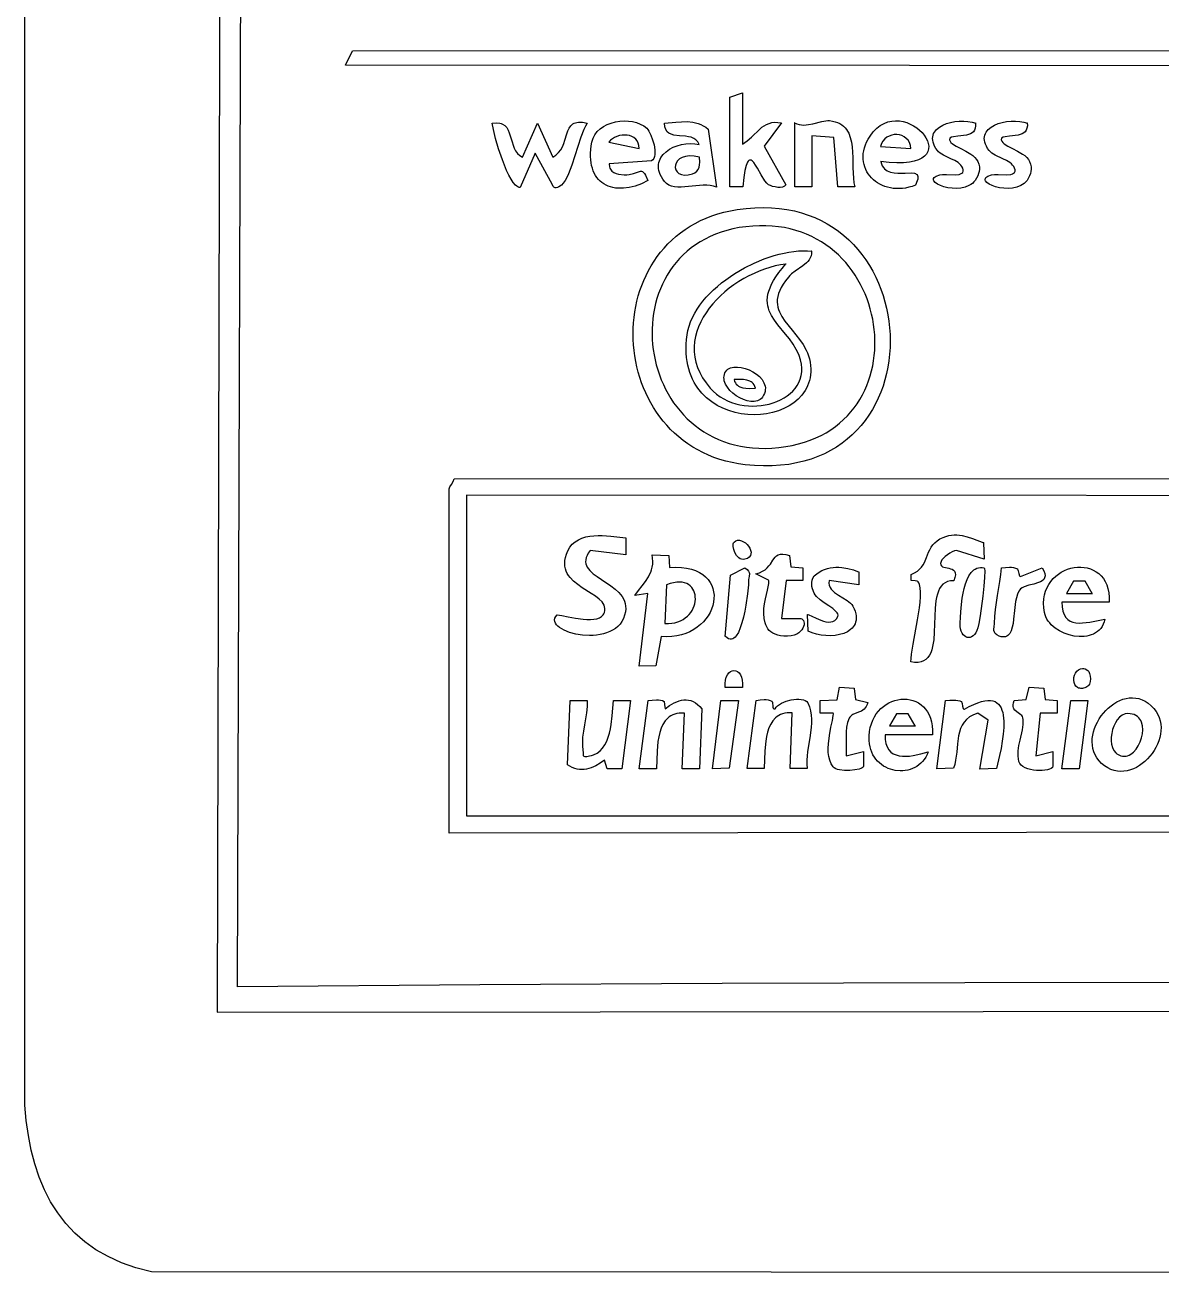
# Model space of a CAD drawing. Header units: millimetres. Extents: x 175 to 239, y 0 to 181.
# Drawn here: x 175.3 to 190.95, y 92.22 to 109.42 of the extents above; entities that cross this region are included whole.
import ezdxf

# ---------------------------------------------------------------- set-up
doc = ezdxf.new("R2010")
doc.units = ezdxf.units.MM
doc.layers.get('0').update_dxf_attribs({"linetype": 'CONTINUOUS'})

msp = doc.modelspace()

# ---------------------------------------------------------------- linework, layer by layer
at = {"color": 1}
msp.add_lwpolyline([(236.772006, 92.215355), (177.043006, 92.247355), (176.82715, 92.302286), (176.627764, 92.371476), (176.444374, 92.454394), (176.276506, 92.550511), (176.123685, 92.659296), (175.985436, 92.780218), (175.861285, 92.912748), (175.750756, 93.056355), (175.653376, 93.210509), (175.56867, 93.374679), (175.496163, 93.548336), (175.435381, 93.730949), (175.385849, 93.921987), (175.347092, 94.120921), (175.318636, 94.327221), (175.300006, 94.540355), (175.300006, 178.388355)], dxfattribs=at)
at = {"color": 5}
for points in [[(178.143842, 177.500169), (177.946286, 95.821468), (235.960636, 95.870857)], [(235.371497, 177.207364), (235.639608, 96.170718), (235.012387, 96.174191), (234.384876, 96.174687), (233.129151, 96.170718), (231.872766, 96.16675), (231.244428, 96.167246), (230.616049, 96.170718), (230.605466, 96.167191), (227.399705, 96.189157), (224.191299, 96.205335), (220.981239, 96.216552), (217.770518, 96.223635), (211.35106, 96.228706), (204.940863, 96.227163), (198.261782, 96.228761), (191.58204, 96.229368), (188.242541, 96.224855), (184.903621, 96.21476), (181.565527, 96.197308), (178.228509, 96.170718), (178.468398, 170.197664)], [(232.838551, 98.347359), (181.142456, 98.287387), (181.142456, 103.028724), (181.151992, 103.053198), (181.173765, 103.089578), (181.197522, 103.129927), (181.213011, 103.166307), (207.734865, 103.173363)]]:
    msp.add_lwpolyline(points, dxfattribs=at)
for points in [[(234.083857, 108.831922), (179.713704, 108.860145), (179.812482, 109.0577), (233.875718, 109.068284), (233.934285, 109.064777), (233.983095, 109.054118), (234.003893, 109.046041), (234.022314, 109.0361), (234.038378, 109.024267), (234.052107, 109.010516), (234.063521, 108.994823), (234.07264, 108.977161), (234.079485, 108.957504), (234.084078, 108.935827), (234.086586, 108.886307), (234.080329, 108.828395)], [(185.005375, 108.419172), (185.181764, 108.479144), (185.181764, 107.773588), (185.215691, 107.794976), (185.247634, 107.819015), (185.307221, 107.872421), (185.420771, 107.982168), (185.450399, 108.006388), (185.48135, 108.028009), (185.514037, 108.046374), (185.548874, 108.060827), (185.586274, 108.070712), (185.62665, 108.075372), (185.670417, 108.074152), (185.717987, 108.066394), (185.481625, 107.745366), (185.777959, 107.216199), (185.770072, 107.204804), (185.759845, 107.195652), (185.733586, 107.183457), (185.701623, 107.178372), (185.666393, 107.179157), (185.630337, 107.184573), (185.595893, 107.193379), (185.5655, 107.204334), (185.541598, 107.216199), (185.516202, 107.237159), (185.490404, 107.26895), (185.4383, 107.353121), (185.386692, 107.444898), (185.361514, 107.486198), (185.336986, 107.52047), (185.313286, 107.544737), (185.301801, 107.552189), (185.290588, 107.556023), (185.27967, 107.555868), (185.269068, 107.551352), (185.258805, 107.542102), (185.248902, 107.527746), (185.230266, 107.482229), (185.213335, 107.411825), (185.198285, 107.313557), (185.185292, 107.184449), (185.008903, 107.184449), (185.008903, 108.4227)], [(182.151401, 107.593672), (182.35954, 108.062866), (182.567679, 107.593672), (182.612986, 107.622738), (182.649348, 107.65753), (182.678238, 107.696828), (182.701128, 107.739413), (182.719491, 107.784065), (182.734801, 107.829564), (182.762148, 107.918227), (182.777131, 107.958952), (182.794952, 107.995646), (182.817082, 108.027089), (182.844995, 108.052063), (182.861581, 108.061742), (182.880164, 108.069347), (182.900929, 108.074724), (182.92406, 108.077722), (182.978158, 108.075968), (183.043929, 108.062866), (183.020588, 108.024366), (182.998089, 107.978434), (182.955018, 107.868949), (182.872391, 107.612192), (182.830436, 107.483608), (182.786456, 107.367342), (182.763332, 107.316749), (182.739252, 107.27274), (182.714065, 107.236482), (182.687623, 107.209143), (182.652952, 107.185882), (182.634603, 107.178014), (182.616627, 107.173866), (182.599808, 107.174348), (182.584932, 107.18037), (182.572784, 107.192841), (182.564151, 107.212671), (182.32779, 107.650116), (182.119651, 107.177393), (182.10433, 107.179463), (182.088822, 107.185516), (182.073167, 107.19532), (182.057405, 107.20864), (182.025718, 107.244901), (181.994084, 107.292432), (181.962821, 107.349368), (181.932251, 107.413844), (181.902694, 107.483994), (181.87447, 107.557953), (181.823303, 107.709833), (181.781315, 107.854562), (181.751067, 107.977214), (181.735123, 108.062866), (181.792546, 108.068643), (181.839971, 108.064265), (181.860322, 108.058635), (181.878641, 108.050906), (181.909803, 108.029738), (181.934701, 108.001935), (181.954582, 107.96867), (181.970691, 107.931116), (181.984272, 107.890446), (182.008836, 107.80445), (182.022309, 107.761469), (182.038236, 107.720065), (182.057864, 107.68141), (182.082437, 107.646678), (182.113201, 107.61704), (182.151401, 107.593672)], [(183.862374, 107.992311), (183.877041, 107.975768), (183.891733, 107.954394), (183.919976, 107.899982), (183.944664, 107.834739), (183.963357, 107.764328), (183.973616, 107.694413), (183.974821, 107.661412), (183.973003, 107.630658), (183.967857, 107.60286), (183.959078, 107.578727), (183.946361, 107.558965), (183.929402, 107.544283), (183.343791, 107.505477), (183.348538, 107.462785), (183.354232, 107.444923), (183.361926, 107.429189), (183.382672, 107.40353), (183.409495, 107.384651), (183.441115, 107.371394), (183.476248, 107.362602), (183.55193, 107.353782), (183.589526, 107.35322), (183.623174, 107.356228), (183.680032, 107.369382), (183.761833, 107.399203), (183.777683, 107.402175), (183.792397, 107.401566), (183.806326, 107.396482), (183.81982, 107.386029), (183.833232, 107.369312), (183.846913, 107.345438), (183.876485, 107.272644), (183.789287, 107.229868), (183.7041, 107.198002), (183.621609, 107.176874), (183.542504, 107.166314), (183.46747, 107.166151), (183.431696, 107.169916), (183.397196, 107.176215), (183.364059, 107.185029), (183.332369, 107.196335), (183.302213, 107.210113), (183.273676, 107.226341), (183.246844, 107.244998), (183.221804, 107.266063), (183.198641, 107.289513), (183.177441, 107.315328), (183.158289, 107.343487), (183.141273, 107.373968), (183.126477, 107.40675), (183.113989, 107.441812), (183.103893, 107.479131), (183.096275, 107.518688), (183.091222, 107.56046), (183.088819, 107.604427), (183.089152, 107.650567), (183.092308, 107.698858), (183.098372, 107.74928), (183.107429, 107.801811), (183.114301, 107.82928), (183.123582, 107.855459), (183.148839, 107.903903), (183.182138, 107.947065), (183.222413, 107.984869), (183.2686, 108.017237), (183.319633, 108.044091), (183.37445, 108.065353), (183.431985, 108.080946), (183.491174, 108.090793), (183.550951, 108.094816), (183.610253, 108.092938), (183.668016, 108.08508), (183.723173, 108.071166), (183.774662, 108.051119), (183.821417, 108.024859), (183.862374, 107.992311)], [(184.825458, 107.180921), (184.783463, 107.195553), (184.738538, 107.204375), (184.691226, 107.208361), (184.642069, 107.208482), (184.54039, 107.201013), (184.437843, 107.189741), (184.338769, 107.182437), (184.291891, 107.182702), (184.247509, 107.186874), (184.206165, 107.195925), (184.168402, 107.210825), (184.134764, 107.232546), (184.105791, 107.26206), (184.082998, 107.293524), (184.064128, 107.32439), (184.049033, 107.354616), (184.037564, 107.384161), (184.029574, 107.412986), (184.024912, 107.441049), (184.023432, 107.46831), (184.024983, 107.494728), (184.029418, 107.520263), (184.036588, 107.544873), (184.058538, 107.591157), (184.089646, 107.633255), (184.128722, 107.670842), (184.174578, 107.703592), (184.226025, 107.731179), (184.281875, 107.753279), (184.34094, 107.769564), (184.40203, 107.779711), (184.463957, 107.783393), (184.525533, 107.780285), (184.585569, 107.770061), (184.566191, 107.806758), (184.540507, 107.834443), (184.509574, 107.854521), (184.474444, 107.868397), (184.436173, 107.877479), (184.395813, 107.88317), (184.313048, 107.890005), (184.234583, 107.900147), (184.199598, 107.909973), (184.16885, 107.924842), (184.143394, 107.94616), (184.124284, 107.975333), (184.112575, 108.013767), (184.109319, 108.062866), (184.26603, 108.078466), (184.344033, 108.084012), (184.421086, 108.084474), (184.496651, 108.077163), (184.533708, 108.069754), (184.57019, 108.059394), (184.606032, 108.045747), (184.641166, 108.028477), (184.675525, 108.00725), (184.709042, 107.981727), (184.821931, 107.180921)], [(185.897904, 108.066394), (185.929764, 108.052953), (185.961789, 108.044029), (185.993898, 108.039093), (186.026006, 108.037621), (186.089892, 108.042954), (186.152786, 108.055811), (186.272951, 108.08723), (186.328899, 108.097359), (186.35555, 108.099183), (186.38121, 108.098144), (186.42169, 108.092029), (186.458577, 108.083038), (186.492039, 108.071315), (186.522245, 108.057003), (186.549363, 108.040243), (186.573562, 108.02118), (186.595011, 107.999955), (186.613878, 107.976711), (186.630331, 107.951592), (186.64454, 107.924739), (186.666898, 107.866406), (186.6823, 107.802854), (186.692095, 107.735224), (186.697632, 107.664659), (186.70026, 107.5923), (186.702182, 107.446773), (186.708652, 107.307777), (186.716964, 107.243583), (186.73046, 107.184449), (186.494098, 107.184449), (186.437654, 107.865311), (186.137793, 107.890005), (186.137793, 107.184449), (185.901431, 107.184449), (185.901431, 108.066394)], [(187.086766, 107.533699), (187.095781, 107.503372), (187.107462, 107.477034), (187.121579, 107.454417), (187.137905, 107.435252), (187.156209, 107.41927), (187.176264, 107.406203), (187.197841, 107.395782), (187.220711, 107.387737), (187.269416, 107.377705), (187.32055, 107.373957), (187.422787, 107.376713), (187.512786, 107.378808), (187.548624, 107.374233), (187.563452, 107.369599), (187.575914, 107.363043), (187.585783, 107.354296), (187.592828, 107.343089), (187.596822, 107.329153), (187.597536, 107.312221), (187.594741, 107.292022), (187.588208, 107.268289), (187.563016, 107.209143), (187.517561, 107.192764), (187.472559, 107.179931), (187.428132, 107.170531), (187.384401, 107.164454), (187.34149, 107.161585), (187.29952, 107.161813), (187.258613, 107.165025), (187.218892, 107.17111), (187.180478, 107.179953), (187.143493, 107.191444), (187.108061, 107.20547), (187.074301, 107.221918), (187.042338, 107.240676), (187.012292, 107.261631), (186.984286, 107.284672), (186.958443, 107.309685), (186.934883, 107.336559), (186.91373, 107.365181), (186.895104, 107.395438), (186.87913, 107.427218), (186.865927, 107.460409), (186.855619, 107.494899), (186.848328, 107.530574), (186.844176, 107.567323), (186.843284, 107.605034), (186.845775, 107.643593), (186.851771, 107.682888), (186.861394, 107.722808), (186.874766, 107.763239), (186.89201, 107.804069), (186.913247, 107.845186), (186.938599, 107.886477), (186.983158, 107.945159), (187.030489, 107.993284), (187.080056, 108.031459), (187.131325, 108.060289), (187.183758, 108.080381), (187.236821, 108.092341), (187.289979, 108.096774), (187.342695, 108.094286), (187.394435, 108.085483), (187.444662, 108.070971), (187.492842, 108.051356), (187.538439, 108.027244), (187.580917, 107.999241), (187.61974, 107.967952), (187.654374, 107.933984), (187.684283, 107.897943), (187.708932, 107.860433), (187.727784, 107.822063), (187.740304, 107.783436), (187.745958, 107.745159), (187.744208, 107.707839), (187.734521, 107.67208), (187.71636, 107.638489), (187.689189, 107.607672), (187.652474, 107.580235), (187.605679, 107.556783), (187.548268, 107.537923), (187.479707, 107.52426), (187.399458, 107.5164), (187.306987, 107.514949), (187.201759, 107.520514), (187.083238, 107.533699)], [(188.392044, 108.066394), (188.392345, 108.026423), (188.387008, 107.993351), (188.376596, 107.96647), (188.361672, 107.945072), (188.342801, 107.928448), (188.320545, 107.915892), (188.295467, 107.906694), (188.268131, 107.900147), (188.14747, 107.886312), (188.088235, 107.876893), (188.060863, 107.86908), (188.035739, 107.858255), (188.034012, 107.836123), (188.040114, 107.815805), (188.05311, 107.796964), (188.072064, 107.779266), (188.124105, 107.745952), (188.188756, 107.713175), (188.258533, 107.678249), (188.325954, 107.638485), (188.356442, 107.61595), (188.383535, 107.591198), (188.406298, 107.563893), (188.423794, 107.533699), (188.437471, 107.496878), (188.444575, 107.462703), (188.445809, 107.430512), (188.441874, 107.399644), (188.433475, 107.369437), (188.421314, 107.33923), (188.388517, 107.276171), (188.369769, 107.253806), (188.348748, 107.234254), (188.325704, 107.217393), (188.300887, 107.203101), (188.246928, 107.181735), (188.188866, 107.16918), (188.128696, 107.16446), (188.068412, 107.166596), (188.010009, 107.174614), (187.955482, 107.187536), (187.906825, 107.204385), (187.866033, 107.224185), (187.835101, 107.245959), (187.816024, 107.26873), (187.811554, 107.280184), (187.810796, 107.291522), (187.813999, 107.30262), (187.821412, 107.313358), (187.833285, 107.323612), (187.849867, 107.333261), (187.898155, 107.350255), (187.938566, 107.355505), (187.991917, 107.355216), (188.111145, 107.352901), (188.163876, 107.358316), (188.185644, 107.364295), (188.203253, 107.373075), (188.21588, 107.385121), (188.222704, 107.400898), (188.222903, 107.420871), (188.215655, 107.445505), (188.204485, 107.467384), (188.189796, 107.486922), (188.172038, 107.504424), (188.151659, 107.520194), (188.10484, 107.547762), (188.052936, 107.572064), (187.948261, 107.620626), (187.902682, 107.649765), (187.883156, 107.666615), (187.866405, 107.685394), (187.845145, 107.716233), (187.828203, 107.745909), (187.815392, 107.774414), (187.806522, 107.801742), (187.801407, 107.827886), (187.799859, 107.852841), (187.801688, 107.8766), (187.806708, 107.899155), (187.814731, 107.920502), (187.825568, 107.940633), (187.839031, 107.959541), (187.854933, 107.977221), (187.8933, 108.00887), (187.939166, 108.035526), (187.991025, 108.057139), (188.047376, 108.073656), (188.106714, 108.085027), (188.167534, 108.091199), (188.228334, 108.09212), (188.28761, 108.08774), (188.343857, 108.078006), (188.395572, 108.062866)], [(189.104656, 108.066394), (189.104957, 108.026423), (189.099619, 107.993351), (189.089207, 107.96647), (189.074284, 107.945072), (189.055413, 107.928448), (189.033156, 107.915892), (189.008079, 107.906694), (188.980743, 107.900147), (188.860082, 107.886312), (188.800847, 107.876893), (188.773474, 107.86908), (188.74835, 107.858255), (188.746623, 107.836123), (188.752725, 107.815805), (188.765721, 107.796964), (188.784675, 107.779266), (188.836717, 107.745952), (188.901368, 107.713175), (188.971145, 107.678249), (189.038565, 107.638485), (189.069054, 107.61595), (189.096147, 107.591198), (189.118909, 107.563893), (189.136406, 107.533699), (189.150083, 107.496878), (189.157187, 107.462703), (189.15842, 107.430512), (189.154486, 107.399644), (189.146087, 107.369437), (189.133926, 107.33923), (189.101128, 107.276171), (189.08238, 107.253806), (189.06136, 107.234254), (189.038316, 107.217393), (189.013499, 107.203101), (188.95954, 107.181735), (188.901478, 107.16918), (188.841308, 107.16446), (188.781024, 107.166596), (188.72262, 107.174614), (188.668093, 107.187536), (188.619436, 107.204385), (188.578645, 107.224185), (188.547713, 107.245959), (188.528636, 107.26873), (188.524166, 107.280184), (188.523408, 107.291522), (188.526611, 107.30262), (188.534024, 107.313358), (188.545897, 107.323612), (188.562479, 107.333261), (188.610767, 107.350255), (188.651178, 107.355505), (188.704529, 107.355216), (188.823757, 107.352901), (188.876487, 107.358316), (188.898256, 107.364295), (188.915865, 107.373075), (188.928492, 107.385121), (188.935316, 107.400898), (188.935515, 107.420871), (188.928267, 107.445505), (188.917097, 107.467384), (188.902408, 107.486922), (188.884649, 107.504424), (188.864271, 107.520194), (188.817452, 107.547762), (188.765548, 107.572064), (188.660872, 107.620626), (188.615294, 107.649765), (188.595768, 107.666615), (188.579017, 107.685394), (188.557757, 107.716233), (188.540815, 107.745909), (188.528003, 107.774414), (188.519134, 107.801742), (188.514019, 107.827886), (188.51247, 107.852841), (188.5143, 107.8766), (188.51932, 107.899155), (188.527343, 107.920502), (188.538179, 107.940633), (188.551643, 107.959541), (188.567545, 107.977221), (188.605912, 108.00887), (188.651777, 108.035526), (188.703637, 108.057139), (188.759988, 108.073656), (188.819325, 108.085027), (188.880146, 108.091199), (188.940946, 108.09212), (189.000221, 108.08774), (189.056469, 108.078006), (189.108184, 108.062866)], [(183.756541, 107.713616), (183.754811, 107.753984), (183.746178, 107.789174), (183.731426, 107.8193), (183.711341, 107.844475), (183.686709, 107.864813), (183.658314, 107.880428), (183.626943, 107.891433), (183.593381, 107.897943), (183.558413, 107.90007), (183.522825, 107.897929), (183.487403, 107.891633), (183.452931, 107.881296), (183.420196, 107.867031), (183.389982, 107.848953), (183.363076, 107.827175), (183.340263, 107.801811), (183.756541, 107.713616)], [(187.499516, 107.713616), (187.493717, 107.757147), (187.480905, 107.795134), (187.462007, 107.82757), (187.437945, 107.854452), (187.409646, 107.875773), (187.378035, 107.891528), (187.344036, 107.901712), (187.308575, 107.906321), (187.272576, 107.905349), (187.236965, 107.89879), (187.202666, 107.88664), (187.170606, 107.868894), (187.141707, 107.845545), (187.116896, 107.81659), (187.097098, 107.782023), (187.083238, 107.741838), (187.499516, 107.713616)], [(184.589097, 107.593672), (184.515667, 107.609118), (184.451452, 107.612902), (184.396403, 107.606671), (184.350476, 107.592073), (184.313623, 107.570757), (184.285797, 107.544372), (184.266954, 107.514566), (184.257045, 107.482987), (184.256024, 107.451285), (184.263845, 107.421107), (184.280462, 107.394101), (184.305827, 107.371917), (184.339895, 107.356203), (184.382619, 107.348608), (184.433951, 107.350779), (184.493847, 107.364366), (184.527747, 107.379717), (184.553378, 107.401187), (184.571734, 107.427618), (184.583805, 107.457852), (184.590585, 107.490732), (184.593066, 107.5251), (184.589097, 107.593672)], [(185.107681, 106.874004), (185.231079, 106.890137), (185.350903, 106.899649), (185.467139, 106.902752), (185.579772, 106.899657), (185.688789, 106.890575), (185.794175, 106.875717), (185.895917, 106.855296), (185.994001, 106.829521), (186.088413, 106.798605), (186.179138, 106.762758), (186.266163, 106.722191), (186.349474, 106.677117), (186.429057, 106.627746), (186.504898, 106.574289), (186.576982, 106.516957), (186.645297, 106.455962), (186.709828, 106.391516), (186.77056, 106.323828), (186.827481, 106.253111), (186.880576, 106.179576), (186.92983, 106.103434), (186.975232, 106.024895), (187.016765, 105.944172), (187.054416, 105.861476), (187.088172, 105.777018), (187.118018, 105.691008), (187.14394, 105.603659), (187.165924, 105.515182), (187.183957, 105.425787), (187.198025, 105.335686), (187.208112, 105.245091), (187.214207, 105.154211), (187.216293, 105.06326), (187.214359, 104.972447), (187.208388, 104.881985), (187.198369, 104.792083), (187.184286, 104.702955), (187.166125, 104.61481), (187.143874, 104.52786), (187.117517, 104.442316), (187.08704, 104.35839), (187.052431, 104.276293), (187.013674, 104.196235), (186.970756, 104.118429), (186.923663, 104.043085), (186.872381, 103.970414), (186.816896, 103.900629), (186.757194, 103.833939), (186.693261, 103.770557), (186.625082, 103.710694), (186.552645, 103.65456), (186.475935, 103.602367), (186.394938, 103.554326), (186.30964, 103.510649), (186.220028, 103.471546), (186.126086, 103.43723), (186.027802, 103.40791), (185.925161, 103.383799), (185.818149, 103.365107), (185.706753, 103.352046), (185.590958, 103.344827), (185.470751, 103.343662), (185.346117, 103.34876), (185.217042, 103.360335), (185.126113, 103.372913), (185.037878, 103.389398), (184.952344, 103.409665), (184.869517, 103.433592), (184.789404, 103.461052), (184.712011, 103.491924), (184.637346, 103.526082), (184.565415, 103.563403), (184.496225, 103.603762), (184.429783, 103.647036), (184.366094, 103.6931), (184.305167, 103.741831), (184.247007, 103.793105), (184.191621, 103.846797), (184.139016, 103.902783), (184.0892, 103.96094), (184.042177, 104.021143), (183.997956, 104.083268), (183.956542, 104.147192), (183.917943, 104.21279), (183.882165, 104.279938), (183.849215, 104.348513), (183.8191, 104.41839), (183.791826, 104.489445), (183.7674, 104.561555), (183.745828, 104.634594), (183.727118, 104.70844), (183.711277, 104.782968), (183.69831, 104.858053), (183.688224, 104.933573), (183.681027, 105.009404), (183.676725, 105.08542), (183.675324, 105.161498), (183.676832, 105.237514), (183.681255, 105.313344), (183.688599, 105.388864), (183.698872, 105.46395), (183.71208, 105.538478), (183.72823, 105.612323), (183.747329, 105.685363), (183.769382, 105.757472), (183.794398, 105.828527), (183.822382, 105.898404), (183.853342, 105.966979), (183.887284, 106.034127), (183.924214, 106.099725), (183.96414, 106.163649), (184.007068, 106.225775), (184.053005, 106.285978), (184.101958, 106.344134), (184.153933, 106.400121), (184.208936, 106.453813), (184.266976, 106.505086), (184.328058, 106.553817), (184.392189, 106.599881), (184.459375, 106.643155), (184.529624, 106.683515), (184.602943, 106.720835), (184.679337, 106.754993), (184.758814, 106.785865), (184.84138, 106.813326), (184.927042, 106.837252), (185.015807, 106.85752), (185.107681, 106.874004)], [(185.227625, 106.637643), (185.13723, 106.624543), (185.050251, 106.607493), (184.966672, 106.586633), (184.886478, 106.562099), (184.809653, 106.534031), (184.736182, 106.502566), (184.666049, 106.467843), (184.599239, 106.43), (184.535737, 106.389175), (184.475526, 106.345507), (184.418591, 106.299134), (184.364918, 106.250194), (184.314489, 106.198824), (184.26729, 106.145165), (184.223306, 106.089352), (184.18252, 106.031526), (184.144918, 105.971824), (184.110483, 105.910385), (184.079201, 105.847345), (184.051055, 105.782845), (184.026031, 105.717022), (184.004112, 105.650014), (183.985284, 105.58196), (183.969531, 105.512998), (183.956836, 105.443265), (183.947186, 105.372901), (183.940563, 105.302043), (183.936954, 105.23083), (183.936341, 105.1594), (183.938711, 105.087891), (183.944046, 105.016442), (183.952333, 104.94519), (183.963554, 104.874275), (183.977695, 104.803833), (183.994741, 104.734003), (184.014675, 104.664925), (184.037483, 104.596735), (184.063148, 104.529572), (184.091655, 104.463574), (184.122989, 104.39888), (184.157134, 104.335628), (184.194075, 104.273956), (184.233796, 104.214002), (184.276282, 104.155905), (184.321517, 104.099802), (184.369486, 104.045832), (184.420173, 103.994133), (184.473562, 103.944844), (184.529639, 103.898103), (184.588387, 103.854047), (184.649792, 103.812815), (184.713837, 103.774546), (184.780508, 103.739377), (184.849788, 103.707448), (184.921662, 103.678895), (184.996115, 103.653857), (185.073131, 103.632473), (185.152694, 103.614881), (185.23479, 103.601219), (185.319403, 103.591625), (185.406516, 103.586238), (185.496116, 103.585195), (185.588185, 103.588635), (185.682709, 103.596696), (185.776629, 103.609173), (185.866912, 103.625675), (185.953577, 103.646059), (186.036646, 103.670186), (186.11614, 103.697915), (186.192079, 103.729104), (186.264485, 103.763613), (186.333378, 103.801301), (186.398778, 103.842026), (186.460708, 103.885649), (186.519187, 103.932028), (186.574237, 103.981022), (186.625877, 104.03249), (186.67413, 104.086292), (186.719016, 104.142287), (186.760556, 104.200333), (186.79877, 104.260289), (186.83368, 104.322016), (186.865306, 104.385371), (186.89367, 104.450215), (186.918791, 104.516406), (186.940691, 104.583803), (186.95939, 104.652265), (186.97491, 104.721652), (186.987271, 104.791822), (186.996495, 104.862635), (187.002601, 104.93395), (187.005611, 105.005625), (187.005546, 105.077521), (187.002426, 105.149495), (186.996272, 105.221408), (186.987106, 105.293118), (186.974947, 105.364484), (186.959817, 105.435366), (186.941737, 105.505622), (186.920727, 105.575112), (186.896809, 105.643695), (186.870002, 105.711229), (186.840329, 105.777575), (186.807809, 105.84259), (186.772464, 105.906135), (186.734314, 105.968068), (186.693381, 106.028248), (186.649684, 106.086535), (186.603246, 106.142787), (186.554086, 106.196864), (186.502226, 106.248625), (186.447686, 106.297929), (186.390488, 106.344634), (186.330651, 106.388601), (186.268198, 106.429688), (186.203148, 106.467754), (186.135523, 106.502659), (186.065343, 106.53426), (185.992629, 106.562419), (185.917403, 106.586993), (185.839684, 106.607842), (185.759494, 106.624825), (185.676854, 106.637801), (185.591784, 106.646629), (185.504306, 106.651168), (185.414439, 106.651277), (185.322205, 106.646816), (185.227625, 106.637643)], [(186.134265, 106.298976), (186.132404, 106.265597), (186.125824, 106.235338), (186.115018, 106.20785), (186.100475, 106.18278), (186.082687, 106.159777), (186.062145, 106.13849), (186.014761, 106.099656), (185.908542, 106.027117), (185.857561, 105.987787), (185.834322, 105.966128), (185.813237, 105.94267), (185.774448, 105.893204), (185.74188, 105.845917), (185.715221, 105.800676), (185.69416, 105.757345), (185.678386, 105.715788), (185.667587, 105.675872), (185.661451, 105.637461), (185.659668, 105.60042), (185.661926, 105.564615), (185.667914, 105.529909), (185.67732, 105.496168), (185.689833, 105.463257), (185.722936, 105.399386), (185.76473, 105.337215), (185.864431, 105.213653), (185.96901, 105.083931), (186.016902, 105.01406), (186.058542, 104.939409), (186.076238, 104.899954), (186.091437, 104.858898), (186.103828, 104.816108), (186.113098, 104.771447), (186.119099, 104.726134), (186.121957, 104.682149), (186.121775, 104.639505), (186.118653, 104.598216), (186.112696, 104.558299), (186.104004, 104.519766), (186.09268, 104.482632), (186.078826, 104.446912), (186.062545, 104.41262), (186.043939, 104.379771), (186.000159, 104.318459), (185.948305, 104.263091), (185.889194, 104.213782), (185.823645, 104.170649), (185.752474, 104.133807), (185.6765, 104.103371), (185.59654, 104.079458), (185.513413, 104.062182), (185.427935, 104.05166), (185.340926, 104.048007), (185.253202, 104.051339), (185.165581, 104.061771), (185.078881, 104.079419), (184.993921, 104.104399), (184.911517, 104.136826), (184.832487, 104.176815), (184.75765, 104.224484), (184.687823, 104.279946), (184.623824, 104.343318), (184.56647, 104.414715), (184.540541, 104.45346), (184.516579, 104.494254), (184.494689, 104.537112), (184.47497, 104.582049), (184.457527, 104.629079), (184.44246, 104.678216), (184.429872, 104.729475), (184.419866, 104.782871), (184.412544, 104.838418), (184.408007, 104.89613), (184.406359, 104.956021), (184.4077, 105.018107), (184.412135, 105.082402), (184.419764, 105.14892), (184.430679, 105.209519), (184.446732, 105.269543), (184.467683, 105.328889), (184.493296, 105.387458), (184.523332, 105.445149), (184.557554, 105.50186), (184.595724, 105.557491), (184.637604, 105.611941), (184.682957, 105.665109), (184.731545, 105.716896), (184.78313, 105.767199), (184.837475, 105.815918), (184.894341, 105.862953), (184.953492, 105.908202), (185.014689, 105.951565), (185.077695, 105.992941), (185.208181, 106.069329), (185.34305, 106.13656), (185.480399, 106.193828), (185.618327, 106.240327), (185.686914, 106.259286), (185.754932, 106.27525), (185.822144, 106.288118), (185.888312, 106.297791), (185.953199, 106.304167), (186.016567, 106.307144), (186.078177, 106.306624), (186.137793, 106.302504)], [(185.777959, 106.122587), (185.705458, 106.111742), (185.632365, 106.096513), (185.558996, 106.077065), (185.48567, 106.053561), (185.412703, 106.026166), (185.340412, 105.995044), (185.269114, 105.960359), (185.199127, 105.922275), (185.130768, 105.880956), (185.064354, 105.836566), (185.000202, 105.78927), (184.93863, 105.73923), (184.879954, 105.686612), (184.824491, 105.63158), (184.772559, 105.574296), (184.724476, 105.514927), (184.680557, 105.453635), (184.641121, 105.390585), (184.606484, 105.32594), (184.576963, 105.259866), (184.552877, 105.192525), (184.534541, 105.124082), (184.522274, 105.054702), (184.516392, 104.984547), (184.517212, 104.913783), (184.525052, 104.842573), (184.540228, 104.771081), (184.563059, 104.699472), (184.593861, 104.62791), (184.632951, 104.556557), (184.680646, 104.48558), (184.737264, 104.415141), (184.779353, 104.371141), (184.824689, 104.33169), (184.872923, 104.296708), (184.923706, 104.266113), (184.976687, 104.239826), (185.031517, 104.217766), (185.087848, 104.199851), (185.145329, 104.186001), (185.203611, 104.176135), (185.262344, 104.170173), (185.32118, 104.168034), (185.379768, 104.169637), (185.437759, 104.174901), (185.494804, 104.183745), (185.550553, 104.19609), (185.604657, 104.211853), (185.656766, 104.230955), (185.706531, 104.253314), (185.753602, 104.27885), (185.797631, 104.307482), (185.838266, 104.339129), (185.87516, 104.373711), (185.907962, 104.411147), (185.936323, 104.451356), (185.959894, 104.494257), (185.978325, 104.53977), (185.991267, 104.587814), (185.99837, 104.638308), (185.999284, 104.691171), (185.993661, 104.746323), (185.981151, 104.803683), (185.961404, 104.863169), (185.943376, 104.90522), (185.923222, 104.945488), (185.877702, 105.021327), (185.827179, 105.091977), (185.77399, 105.158731), (185.668956, 105.285718), (185.621782, 105.348534), (185.581285, 105.412621), (185.549801, 105.479272), (185.538168, 105.513962), (185.529664, 105.549777), (185.524581, 105.58688), (185.523211, 105.62543), (185.525846, 105.66559), (185.532778, 105.707522), (185.544299, 105.751386), (185.560701, 105.797344), (185.582275, 105.845558), (185.609315, 105.896189), (185.642111, 105.949399), (185.680955, 106.005349), (185.726141, 106.0642), (185.777959, 106.126115)], [(184.952458, 104.644447), (184.96563, 104.660356), (184.981185, 104.673739), (184.9989, 104.684675), (185.018556, 104.693243), (185.062801, 104.703591), (185.112146, 104.705412), (185.164819, 104.699336), (185.219047, 104.685995), (185.273058, 104.666019), (185.32508, 104.640037), (185.37334, 104.608682), (185.416065, 104.572582), (185.451483, 104.532369), (185.477822, 104.488673), (185.487033, 104.465716), (185.493309, 104.442125), (185.496429, 104.417978), (185.496171, 104.393355), (185.492314, 104.368333), (185.484636, 104.342992), (185.472915, 104.317411), (185.456931, 104.291669), (185.442338, 104.274068), (185.425802, 104.259548), (185.407511, 104.247985), (185.38765, 104.239255), (185.366407, 104.233236), (185.343969, 104.229805), (185.296252, 104.230208), (185.245992, 104.23948), (185.194683, 104.256632), (185.143819, 104.280678), (185.094893, 104.310631), (185.049397, 104.345503), (185.008827, 104.384308), (184.974675, 104.426058), (184.948435, 104.469767), (184.931599, 104.514447), (184.927175, 104.536843), (184.925662, 104.559112), (184.927248, 104.58113), (184.932118, 104.602774), (184.940459, 104.623921), (184.952458, 104.644447)], [(185.361681, 104.415141), (185.353741, 104.438618), (185.343305, 104.458922), (185.330605, 104.476269), (185.315875, 104.490878), (185.299346, 104.502965), (185.281252, 104.512748), (185.241295, 104.526266), (185.197867, 104.53317), (185.152825, 104.535196), (185.065347, 104.531558), (185.073287, 104.508081), (185.083724, 104.487778), (185.096423, 104.47043), (185.111153, 104.455821), (185.127682, 104.443734), (185.145777, 104.433952), (185.185733, 104.420433), (185.229162, 104.413529), (185.274203, 104.411503), (185.361681, 104.415141)], [(232.598661, 98.523748), (232.598661, 102.912307), (181.378817, 102.940529), (181.378817, 98.523748), (232.598661, 98.523748)], [(183.576624, 102.35139), (183.576624, 102.118556), (183.082735, 102.178529), (183.05856, 102.14383), (183.040686, 102.111079), (183.028736, 102.080133), (183.022335, 102.050853), (183.021107, 102.023098), (183.024676, 101.996726), (183.032666, 101.971596), (183.044701, 101.947569), (183.060405, 101.924503), (183.079402, 101.902257), (183.125771, 101.859664), (183.180801, 101.818662), (183.241485, 101.778125), (183.367782, 101.693941), (183.427381, 101.64804), (183.480602, 101.598098), (183.503882, 101.57126), (183.524439, 101.542989), (183.541899, 101.513144), (183.555885, 101.481585), (183.56602, 101.448171), (183.57193, 101.412761), (183.573238, 101.375214), (183.569568, 101.335389), (183.558746, 101.286137), (183.542441, 101.24147), (183.52108, 101.201237), (183.495092, 101.165291), (183.464906, 101.133481), (183.430949, 101.105659), (183.39365, 101.081675), (183.353437, 101.06138), (183.310738, 101.044625), (183.265982, 101.03126), (183.219597, 101.021137), (183.172011, 101.014106), (183.123653, 101.010018), (183.07495, 101.008724), (182.978224, 101.01392), (182.885261, 101.0285), (182.799486, 101.051272), (182.724325, 101.08104), (182.691795, 101.098175), (182.663204, 101.116611), (182.63898, 101.1362), (182.619551, 101.156792), (182.605345, 101.178239), (182.59679, 101.200389), (182.594315, 101.223096), (182.598348, 101.246208), (182.609317, 101.269578), (182.627651, 101.293056), (182.694906, 101.283712), (182.782708, 101.267259), (182.88283, 101.249151), (182.987044, 101.234847), (183.038115, 101.230827), (183.087124, 101.229804), (183.133043, 101.23246), (183.174843, 101.239477), (183.211496, 101.251539), (183.241974, 101.269326), (183.265248, 101.293521), (183.273863, 101.308234), (183.28029, 101.324806), (183.286242, 101.352145), (183.287144, 101.378033), (183.283359, 101.40261), (183.275254, 101.426016), (183.263193, 101.44839), (183.247541, 101.469874), (183.206924, 101.510731), (183.156323, 101.549706), (183.098658, 101.587922), (182.973815, 101.666559), (182.912475, 101.709224), (182.855751, 101.755615), (182.806561, 101.806853), (182.785704, 101.83464), (182.767825, 101.86406), (182.75329, 101.895252), (182.742463, 101.928357), (182.73571, 101.963514), (182.733395, 102.000865), (182.735883, 102.040549), (182.74354, 102.082706), (182.75673, 102.127476), (182.775818, 102.175001), (182.803647, 102.224421), (182.837719, 102.265924), (182.877331, 102.300109), (182.92178, 102.327577), (182.970363, 102.348926), (183.022377, 102.364757), (183.077119, 102.375667), (183.133888, 102.382258), (183.191979, 102.385128), (183.25069, 102.384876), (183.367162, 102.377407), (183.576624, 102.35139)], [(188.501406, 102.284362), (188.508461, 102.058584), (188.127461, 102.178529), (188.09999, 102.1723), (188.069087, 102.159787), (188.036614, 102.142314), (188.004429, 102.121202), (187.974395, 102.097775), (187.948371, 102.073357), (187.928217, 102.049268), (187.915794, 102.026834), (187.910256, 102.000608), (187.912666, 101.980739), (187.921794, 101.96614), (187.936409, 101.955727), (187.955283, 101.948415), (187.977186, 101.943118), (188.025155, 101.93423), (188.048763, 101.928468), (188.070479, 101.92038), (188.089074, 101.908882), (188.103318, 101.892889), (188.11198, 101.871314), (188.113832, 101.843072), (188.107643, 101.80708), (188.092183, 101.76225), (188.046569, 101.759953), (188.006695, 101.750738), (187.972161, 101.735084), (187.942569, 101.713475), (187.91752, 101.68639), (187.896613, 101.654311), (187.879451, 101.61772), (187.865633, 101.577097), (187.854761, 101.532924), (187.846436, 101.485682), (187.835826, 101.383917), (187.8276, 101.164733), (187.823595, 101.055014), (187.815404, 100.950344), (187.808741, 100.901106), (187.799834, 100.854573), (187.788283, 100.811228), (187.773691, 100.77155), (187.755656, 100.736023), (187.733781, 100.705126), (187.707666, 100.679342), (187.676911, 100.659151), (187.641118, 100.645034), (187.599887, 100.637473), (187.55282, 100.636949), (187.499516, 100.643944), (187.503029, 100.692389), (187.510423, 100.750714), (187.533857, 100.890889), (187.594325, 101.2225), (187.619371, 101.389463), (187.627974, 101.467881), (187.632965, 101.540882), (187.633595, 101.606938), (187.629114, 101.66452), (187.618772, 101.712097), (187.61117, 101.731655), (187.601822, 101.748139), (187.595848, 101.753817), (187.586443, 101.757841), (187.560811, 101.76225), (187.506571, 101.765778), (187.506571, 101.850445), (187.552092, 101.870834), (187.590108, 101.894659), (187.621634, 101.921472), (187.647683, 101.950821), (187.669266, 101.982259), (187.687398, 102.015334), (187.717356, 102.084601), (187.745661, 102.155026), (187.761726, 102.189549), (187.780415, 102.223012), (187.802743, 102.254966), (187.829722, 102.284961), (187.862364, 102.312549), (187.901683, 102.337279), (187.943843, 102.357885), (187.984469, 102.373638), (188.023761, 102.384896), (188.061921, 102.392014), (188.099152, 102.39535), (188.135653, 102.39526), (188.171628, 102.3921), (188.207277, 102.386227), (188.278404, 102.367768), (188.350648, 102.342736), (188.504933, 102.284362)], [(185.065347, 102.294945), (185.088599, 102.311437), (185.114109, 102.319226), (185.140994, 102.319285), (185.16837, 102.312584), (185.195352, 102.300096), (185.221059, 102.282791), (185.244605, 102.261641), (185.265108, 102.237619), (185.281683, 102.211694), (185.293447, 102.18484), (185.299517, 102.158027), (185.299008, 102.132226), (185.291037, 102.10841), (185.27472, 102.08755), (185.249174, 102.070618), (185.213514, 102.058584), (185.191037, 102.056084), (185.169961, 102.058756), (185.150363, 102.065987), (185.13232, 102.07716), (185.11591, 102.091661), (185.101211, 102.108876), (185.077254, 102.148983), (185.061069, 102.192564), (185.053276, 102.234697), (185.054495, 102.270464), (185.058679, 102.284423), (185.065347, 102.294945)], [(184.165763, 102.107973), (184.176347, 101.945695), (184.261848, 101.94866), (184.340494, 101.945269), (184.412395, 101.935947), (184.477662, 101.921118), (184.536404, 101.901206), (184.588733, 101.876637), (184.634758, 101.847834), (184.674591, 101.815222), (184.708341, 101.779225), (184.736119, 101.740268), (184.758036, 101.698775), (184.774202, 101.65517), (184.784728, 101.609878), (184.789723, 101.563323), (184.789299, 101.515929), (184.783566, 101.468122), (184.772634, 101.420325), (184.756614, 101.372962), (184.735616, 101.326459), (184.709751, 101.281239), (184.679129, 101.237727), (184.643861, 101.196347), (184.604057, 101.157524), (184.559827, 101.121683), (184.511283, 101.089246), (184.458534, 101.06064), (184.401691, 101.036288), (184.340864, 101.016614), (184.276164, 101.002044), (184.207701, 100.993), (184.135587, 100.989909), (184.05993, 100.993194), (183.989374, 100.591027), (183.760069, 100.583972), (183.876485, 101.585861), (183.700096, 101.557639), (183.748886, 101.626017), (183.798047, 101.689931), (183.844646, 101.75186), (183.885746, 101.814285), (183.903317, 101.846459), (183.918412, 101.879687), (183.930666, 101.914279), (183.93971, 101.950546), (183.945178, 101.988797), (183.946703, 102.029342), (183.943919, 102.072492), (183.936458, 102.118556), (184.165763, 102.107973)], [(185.830876, 102.107973), (185.848515, 101.952751), (186.01432, 101.942167), (186.01432, 101.765778), (185.781487, 101.765778), (185.717987, 101.240139), (185.986098, 101.240139), (186.000768, 101.235507), (186.012839, 101.226069), (186.022026, 101.212559), (186.028046, 101.195711), (186.030613, 101.176258), (186.029444, 101.154935), (186.024255, 101.132474), (186.014761, 101.109611), (186.000679, 101.087078), (185.981723, 101.06561), (185.95761, 101.04594), (185.928055, 101.028803), (185.892775, 101.014931), (185.851484, 101.005059), (185.8039, 100.999921), (185.749737, 101.00025), (185.705816, 101.004809), (185.666513, 101.013034), (185.631605, 101.024683), (185.600874, 101.039517), (185.574099, 101.057294), (185.551059, 101.077772), (185.531534, 101.100712), (185.515305, 101.125872), (185.50215, 101.153011), (185.49185, 101.181888), (185.478931, 101.243894), (185.474788, 101.309962), (185.477657, 101.378163), (185.485776, 101.446572), (185.497383, 101.513259), (185.524014, 101.633762), (185.543451, 101.724251), (185.546067, 101.753421), (185.544828, 101.763145), (185.541598, 101.769306), (185.365209, 101.8575), (185.416598, 101.872949), (185.459157, 101.892289), (185.494139, 101.914699), (185.522801, 101.939356), (185.546399, 101.96544), (185.566189, 101.992128), (185.599365, 102.044032), (185.632376, 102.088494), (185.651959, 102.105881), (185.675268, 102.118942), (185.703558, 102.126856), (185.738085, 102.128802), (185.780106, 102.123957), (185.830876, 102.111501)], [(184.945403, 100.996722), (185.015958, 101.839862), (185.213514, 101.938639), (185.245161, 101.916329), (185.264943, 101.896416), (185.275216, 101.877992), (185.278337, 101.860146), (185.272549, 101.822553), (185.268353, 101.800987), (185.266431, 101.776362), (185.262338, 101.706543), (185.249564, 101.581617), (185.227363, 101.425189), (185.212496, 101.342538), (185.194993, 101.260865), (185.174762, 101.183118), (185.151709, 101.11225), (185.125742, 101.051211), (185.096767, 101.002951), (185.081122, 100.984535), (185.064691, 100.970421), (185.047462, 100.960978), (185.029422, 100.956573), (185.010561, 100.957576), (184.990866, 100.964356), (184.970327, 100.977282), (184.948931, 100.996722)], [(186.783376, 101.875139), (186.783376, 101.705806), (186.374154, 101.765778), (186.372529, 101.731159), (186.377689, 101.699832), (186.388812, 101.671451), (186.405077, 101.645668), (186.425662, 101.622139), (186.449746, 101.600517), (186.505123, 101.561608), (186.621705, 101.491438), (186.669764, 101.454638), (186.68836, 101.434597), (186.702238, 101.413), (186.71927, 101.376234), (186.732124, 101.341331), (186.740983, 101.308271), (186.746032, 101.277036), (186.747452, 101.247607), (186.745429, 101.219965), (186.740144, 101.194092), (186.731783, 101.169969), (186.720527, 101.147577), (186.706561, 101.126898), (186.690068, 101.107912), (186.671232, 101.090601), (186.627262, 101.060929), (186.576119, 101.037732), (186.519272, 101.020861), (186.458187, 101.010165), (186.394332, 101.005494), (186.329175, 101.006699), (186.264183, 101.01363), (186.200824, 101.026136), (186.140566, 101.044069), (186.084876, 101.067278), (186.07782, 101.296583), (186.083929, 101.29708), (186.096431, 101.292622), (186.137407, 101.272826), (186.19434, 101.245176), (186.260824, 101.217649), (186.295644, 101.206426), (186.330449, 101.198226), (186.364438, 101.194046), (186.396809, 101.194884), (186.426761, 101.201737), (186.453495, 101.215603), (186.476207, 101.237478), (186.494098, 101.268361), (186.497507, 101.286269), (186.493754, 101.3043), (186.483696, 101.322497), (186.468191, 101.340901), (186.424273, 101.378494), (186.368862, 101.41741), (186.308821, 101.457979), (186.251012, 101.500533), (186.202299, 101.545402), (186.183497, 101.568808), (186.169543, 101.592917), (186.14573, 101.652669), (186.138537, 101.681966), (186.135147, 101.711098), (186.136056, 101.740229), (186.141761, 101.769526), (186.152758, 101.799154), (186.169543, 101.829278), (186.203878, 101.857545), (186.23934, 101.881616), (186.275815, 101.901677), (186.313189, 101.917914), (186.351349, 101.930512), (186.390181, 101.939659), (186.42957, 101.94554), (186.469404, 101.948341), (186.509569, 101.948248), (186.54995, 101.945447), (186.63091, 101.932466), (186.711374, 101.910886), (186.790432, 101.882195)], [(188.511989, 101.938639), (188.516541, 101.92464), (188.518473, 101.897092), (188.515572, 101.808663), (188.505478, 101.687988), (188.490381, 101.549702), (188.453946, 101.278834), (188.436989, 101.175523), (188.423794, 101.113139), (188.410519, 101.076528), (188.394814, 101.045973), (188.377146, 101.02133), (188.357979, 101.002455), (188.337779, 100.989201), (188.31701, 100.981426), (188.296138, 100.978983), (188.275628, 100.981729), (188.255944, 100.989518), (188.237552, 101.002207), (188.220918, 101.019649), (188.206505, 101.041701), (188.19478, 101.068218), (188.186207, 101.099055), (188.181251, 101.134068), (188.180378, 101.173111), (188.184064, 101.2675), (188.192008, 101.388471), (188.207477, 101.522919), (188.219053, 101.591102), (188.233735, 101.65774), (188.251931, 101.721194), (188.27405, 101.779827), (188.300499, 101.832001), (188.331686, 101.876076), (188.349185, 101.894566), (188.368021, 101.910416), (188.388246, 101.923423), (188.409911, 101.933382), (188.433066, 101.940088), (188.457764, 101.943336), (188.484054, 101.942921), (188.511989, 101.938639)], [(188.9706, 101.921001), (188.976181, 101.913284), (188.980192, 101.899613), (188.986475, 101.863674), (188.995405, 101.831704), (189.002722, 101.822994), (189.012934, 101.822223), (189.309267, 101.942167), (189.332643, 101.898067), (189.345296, 101.860567), (189.348327, 101.828988), (189.342836, 101.802655), (189.329925, 101.780889), (189.310694, 101.763015), (189.286243, 101.748355), (189.257674, 101.736233), (189.192582, 101.716892), (189.124224, 101.699577), (189.061406, 101.678872), (189.034826, 101.665556), (189.012934, 101.649361), (188.999558, 101.635084), (188.987785, 101.618197), (188.968513, 101.577483), (188.954046, 101.528997), (188.943315, 101.474516), (188.928784, 101.354682), (188.916361, 101.232201), (188.908266, 101.174413), (188.897489, 101.121297), (188.88296, 101.074629), (188.863609, 101.036189), (188.851792, 101.020609), (188.838368, 101.007753), (188.823204, 100.997843), (188.806166, 100.9911), (188.78712, 100.987747), (188.765933, 100.988006), (188.742471, 100.9921), (188.7166, 101.00025), (188.684354, 101.016077), (188.663022, 101.03426), (188.65062, 101.05451), (188.645163, 101.076538), (188.644667, 101.100054), (188.647147, 101.124769), (188.6531, 101.176639), (188.65835, 101.269291), (188.667983, 101.364218), (188.695433, 101.55808), (188.72553, 101.752604), (188.73847, 101.848357), (188.74835, 101.942167), (188.860798, 101.9479), (188.888807, 101.947163), (188.916526, 101.943655), (188.943832, 101.936428), (188.9706, 101.924528)], [(190.233546, 101.469445), (189.580906, 101.469445), (189.583958, 101.401096), (189.594074, 101.343678), (189.610711, 101.296378), (189.633327, 101.258384), (189.66138, 101.228886), (189.694326, 101.207073), (189.731623, 101.192132), (189.772729, 101.183253), (189.817101, 101.179625), (189.864197, 101.180435), (189.964387, 101.192128), (190.173574, 101.233083), (190.163616, 101.196691), (190.150426, 101.163536), (190.134223, 101.133548), (190.115227, 101.106655), (190.093658, 101.082788), (190.069735, 101.061877), (190.043677, 101.04385), (190.015705, 101.028637), (189.986038, 101.016169), (189.954896, 101.006374), (189.922498, 100.999183), (189.889064, 100.994524), (189.819965, 100.992523), (189.749358, 100.999809), (189.678999, 101.015817), (189.610644, 101.039986), (189.546052, 101.07175), (189.486979, 101.110548), (189.435182, 101.155816), (189.412561, 101.1807), (189.392418, 101.20699), (189.374973, 101.234616), (189.360444, 101.263508), (189.349053, 101.293594), (189.341017, 101.324806), (189.331873, 101.390331), (189.329298, 101.452585), (189.332873, 101.511503), (189.342182, 101.567017), (189.356805, 101.619061), (189.376325, 101.667568), (189.400325, 101.712472), (189.428385, 101.753707), (189.460089, 101.791205), (189.495018, 101.8249), (189.532754, 101.854727), (189.572879, 101.880617), (189.614976, 101.902505), (189.658627, 101.920324), (189.703413, 101.934008), (189.748917, 101.94349), (189.79472, 101.948704), (189.840406, 101.949582), (189.885555, 101.946059), (189.92975, 101.938068), (189.972573, 101.925542), (190.013606, 101.908415), (190.052432, 101.88662), (190.088631, 101.860091), (190.121787, 101.828762), (190.151481, 101.792565), (190.177295, 101.751434), (190.198812, 101.705303), (190.215614, 101.654105), (190.227282, 101.597774), (190.233398, 101.536242), (190.233546, 101.469445)], [(184.112847, 101.173111), (184.162258, 101.172456), (184.208622, 101.176225), (184.251929, 101.184087), (184.292171, 101.195711), (184.329338, 101.210766), (184.363421, 101.228922), (184.394411, 101.249847), (184.422299, 101.273212), (184.447077, 101.298685), (184.468734, 101.325936), (184.487262, 101.354633), (184.502653, 101.384447), (184.514896, 101.415047), (184.523983, 101.446101), (184.529905, 101.477279), (184.532653, 101.50825), (184.532217, 101.538684), (184.528589, 101.56825), (184.52176, 101.596617), (184.51172, 101.623454), (184.498461, 101.648431), (184.481973, 101.671217), (184.462248, 101.691481), (184.439277, 101.708893), (184.413049, 101.723121), (184.383557, 101.733835), (184.350792, 101.740705), (184.314743, 101.743399), (184.275403, 101.741587), (184.232762, 101.734938), (184.186811, 101.723121), (184.137541, 101.705806), (184.112847, 101.173111)], [(189.997184, 101.585861), (189.901934, 101.755195), (189.739657, 101.755195), (189.644406, 101.585861), (190.000712, 101.585861)], [(185.181764, 100.291166), (184.945403, 100.291166), (184.943716, 100.345775), (184.948614, 100.393175), (184.959154, 100.433351), (184.974397, 100.466287), (184.993402, 100.491968), (185.015228, 100.510378), (185.038936, 100.521501), (185.063584, 100.525322), (185.088231, 100.521826), (185.111939, 100.510998), (185.133765, 100.49282), (185.15277, 100.467279), (185.168013, 100.434359), (185.178553, 100.394043), (185.183451, 100.346318), (185.181764, 100.291166)], [(189.937212, 100.527527), (189.951048, 100.510715), (189.962568, 100.48365), (189.970451, 100.44964), (189.973372, 100.411992), (189.97001, 100.374014), (189.95904, 100.339011), (189.95029, 100.32366), (189.939141, 100.310293), (189.92543, 100.299324), (189.90899, 100.291166), (189.863457, 100.280255), (189.843683, 100.279194), (189.825846, 100.280776), (189.809903, 100.284786), (189.795811, 100.291011), (189.773005, 100.309246), (189.757083, 100.333765), (189.747697, 100.362852), (189.744503, 100.394791), (189.747153, 100.427867), (189.755302, 100.460365), (189.768602, 100.490568), (189.786709, 100.516761), (189.809275, 100.537229), (189.835955, 100.550255), (189.866402, 100.554123), (189.88293, 100.552088), (189.90027, 100.54712), (189.937212, 100.527527)], [(186.719876, 100.280583), (186.737515, 100.12536), (186.906849, 100.086555), (186.898066, 100.056736), (186.886523, 100.031722), (186.872603, 100.010947), (186.856688, 99.99384), (186.839161, 99.979834), (186.820404, 99.96836), (186.780731, 99.950735), (186.70345, 99.920859), (186.686791, 99.911194), (186.671962, 99.899513), (186.659344, 99.885249), (186.649321, 99.867832), (186.628698, 99.809521), (186.615972, 99.74662), (186.609447, 99.680495), (186.607428, 99.612509), (186.610129, 99.476414), (186.610515, 99.349249), (186.846877, 99.409221), (186.846877, 99.20461), (186.841698, 99.194881), (186.829424, 99.185648), (186.810979, 99.177076), (186.78729, 99.169332), (186.727876, 99.156985), (186.658581, 99.149929), (186.586806, 99.149488), (186.51995, 99.156985), (186.49068, 99.164123), (186.465415, 99.173741), (186.445079, 99.186006), (186.430598, 99.201082), (186.403042, 99.242151), (186.383283, 99.289194), (186.370439, 99.341073), (186.363626, 99.396653), (186.361959, 99.454796), (186.364556, 99.514365), (186.379005, 99.633235), (186.399903, 99.744167), (186.42018, 99.838067), (186.432769, 99.905839), (186.43397, 99.927085), (186.430598, 99.938388), (186.250682, 99.938388), (186.250682, 100.114777), (186.487043, 100.121832), (186.518793, 100.294694), (186.719876, 100.28411)], [(189.333962, 100.280583), (189.351601, 100.12536), (189.517406, 100.114777), (189.517406, 99.938388), (189.281045, 99.938388), (189.221073, 99.349249), (189.457434, 99.409221), (189.457434, 99.208137), (189.449103, 99.192107), (189.432788, 99.178454), (189.4096, 99.167241), (189.38065, 99.158528), (189.347049, 99.152378), (189.309908, 99.148854), (189.270339, 99.148017), (189.229451, 99.149929), (189.188357, 99.154652), (189.148168, 99.162249), (189.109993, 99.17278), (189.074946, 99.186309), (189.044135, 99.202897), (189.018673, 99.222607), (188.999671, 99.245499), (188.988239, 99.271637), (188.980929, 99.30918), (188.977215, 99.346424), (188.976643, 99.383398), (188.978758, 99.420135), (188.989231, 99.493019), (189.004996, 99.565325), (189.037849, 99.709192), (189.04766, 99.78125), (189.049321, 99.817418), (189.048212, 99.853721), (189.044925, 99.873822), (189.038124, 99.890839), (189.02843, 99.905323), (189.016462, 99.917828), (188.958253, 99.959114), (188.931629, 99.982258), (188.921108, 99.99639), (188.913274, 100.012967), (188.908747, 100.032542), (188.908148, 100.055666), (188.912096, 100.082893), (188.921211, 100.114777), (189.090545, 100.12536), (189.12935, 100.294694), (189.330434, 100.28411)], [(183.043929, 100.114777), (183.043957, 100.029242), (183.035551, 99.944451), (183.006006, 99.77611), (182.99115, 99.692063), (182.980429, 99.607769), (182.976984, 99.522978), (182.978972, 99.480319), (182.983957, 99.437443), (182.985886, 99.389432), (182.986003, 99.371401), (182.988808, 99.357627), (182.996738, 99.348318), (183.012234, 99.343681), (183.037735, 99.343922), (183.075679, 99.349249), (183.103884, 99.35573), (183.13033, 99.364512), (183.178185, 99.388509), (183.219725, 99.420299), (183.255431, 99.45894), (183.285783, 99.503494), (183.311262, 99.553019), (183.332348, 99.606575), (183.349523, 99.663221), (183.363267, 99.722017), (183.374059, 99.782022), (183.388715, 99.901897), (183.403763, 100.114777), (183.640124, 100.114777), (183.52018, 99.17286), (183.319096, 99.17286), (183.28029, 99.289276), (183.223012, 99.248066), (183.162716, 99.212933), (183.100022, 99.185655), (183.035551, 99.168009), (183.002842, 99.163354), (182.969922, 99.161773), (182.936867, 99.16349), (182.903755, 99.168725), (182.870664, 99.177702), (182.837671, 99.190643), (182.804854, 99.20777), (182.77229, 99.229304), (182.807568, 100.114777), (183.043929, 100.114777)], [(184.102263, 100.097138), (184.109319, 100.058332), (184.116374, 99.99836), (184.178565, 100.044807), (184.242823, 100.0822), (184.275443, 100.096843), (184.308239, 100.108431), (184.341096, 100.116702), (184.373902, 100.121392), (184.406543, 100.122236), (184.438905, 100.118973), (184.470873, 100.111338), (184.502336, 100.099067), (184.533178, 100.081898), (184.563286, 100.059566), (184.592547, 100.031808), (184.620847, 99.99836), (184.589097, 99.17286), (184.352736, 99.17286), (184.380958, 99.938388), (184.344201, 99.939786), (184.309938, 99.938123), (184.278079, 99.933542), (184.248535, 99.926185), (184.221216, 99.916196), (184.196031, 99.903716), (184.172892, 99.888888), (184.151707, 99.871856), (184.114846, 99.831749), (184.084728, 99.784537), (184.060635, 99.731361), (184.04185, 99.673363), (184.027654, 99.611687), (184.017328, 99.547473), (184.005415, 99.416001), (183.99643, 99.17286), (183.760069, 99.17286), (183.883541, 100.111249), (183.939048, 100.119021), (183.996871, 100.123155), (184.025307, 100.122308), (184.052709, 100.118691), (184.07854, 100.111683), (184.102263, 100.100666)], [(185.125319, 100.114775), (184.99832, 99.179916), (184.769014, 99.172859), (184.885431, 100.114775), (185.125319, 100.114775)], [(185.587459, 100.097138), (185.594198, 100.088553), (185.59705, 100.074759), (185.598042, 100.039812), (185.599655, 100.022793), (185.604326, 100.008833), (185.613793, 100), (185.629792, 99.99836), (185.644592, 100.020124), (185.664677, 100.040342), (185.6893, 100.058876), (185.717711, 100.075585), (185.749161, 100.090331), (185.782899, 100.102974), (185.854247, 100.121392), (185.925761, 100.129722), (185.959706, 100.129755), (185.991445, 100.126849), (186.020228, 100.120862), (186.045306, 100.111656), (186.065929, 100.099091), (186.081348, 100.083027), (186.103516, 100.026259), (186.118955, 99.969697), (186.128462, 99.913301), (186.132832, 99.857028), (186.132861, 99.800839), (186.129345, 99.744691), (186.114862, 99.632353), (186.078372, 99.406355), (186.072324, 99.349338), (186.069097, 99.292032), (186.069488, 99.234396), (186.074293, 99.176387), (185.837931, 99.176387), (185.866154, 99.941916), (185.829397, 99.943314), (185.795134, 99.941651), (185.763275, 99.93707), (185.733731, 99.929713), (185.706411, 99.919723), (185.681227, 99.907243), (185.658087, 99.892416), (185.636903, 99.875384), (185.600041, 99.835277), (185.569923, 99.788064), (185.545831, 99.734889), (185.527046, 99.676891), (185.512849, 99.615214), (185.502523, 99.551), (185.49061, 99.419529), (185.481625, 99.176387), (185.245264, 99.176387), (185.368737, 100.114777), (185.423748, 100.122549), (185.480744, 100.126683), (185.508952, 100.125836), (185.536416, 100.122218), (185.562723, 100.115211), (185.587459, 100.104194)], [(187.799377, 99.642054), (187.146738, 99.642054), (187.148704, 99.576303), (187.158169, 99.520194), (187.174527, 99.473119), (187.197174, 99.434467), (187.225506, 99.403628), (187.258917, 99.379993), (187.296804, 99.362951), (187.338561, 99.351894), (187.383584, 99.346212), (187.431269, 99.345294), (187.48101, 99.34853), (187.532203, 99.355312), (187.636527, 99.377071), (187.739405, 99.405693), (187.724101, 99.368472), (187.706108, 99.334185), (187.685629, 99.30281), (187.662869, 99.274325), (187.638031, 99.248707), (187.61132, 99.225936), (187.582939, 99.20599), (187.553094, 99.188845), (187.521988, 99.17448), (187.489825, 99.162874), (187.456809, 99.154004), (187.423145, 99.147848), (187.389036, 99.144385), (187.354687, 99.143592), (187.286085, 99.149929), (187.218971, 99.166684), (187.186483, 99.178914), (187.154979, 99.193682), (187.124663, 99.210966), (187.09574, 99.230746), (187.068414, 99.252998), (187.042889, 99.277701), (187.019369, 99.304832), (186.998058, 99.334371), (186.97916, 99.366294), (186.96288, 99.400581), (186.949421, 99.437208), (186.938988, 99.476154), (186.931785, 99.517397), (186.928015, 99.560915), (186.927511, 99.624316), (186.932375, 99.684184), (186.942249, 99.740479), (186.956775, 99.793163), (186.975596, 99.842196), (186.998352, 99.887539), (187.024688, 99.929152), (187.054244, 99.966996), (187.086663, 100.001031), (187.121587, 100.031219), (187.158658, 100.057519), (187.197519, 100.079892), (187.237811, 100.098299), (187.279176, 100.1127), (187.321257, 100.123057), (187.363696, 100.129329), (187.406135, 100.131477), (187.448217, 100.129463), (187.489582, 100.123245), (187.529874, 100.112786), (187.568735, 100.098045), (187.605806, 100.078983), (187.64073, 100.055561), (187.673149, 100.02774), (187.702705, 99.99548), (187.72904, 99.958741), (187.751797, 99.917484), (187.770618, 99.87167), (187.785144, 99.82126), (187.795017, 99.766213), (187.799881, 99.706491), (187.799377, 99.642054)], [(188.198016, 100.09361), (188.203598, 100.085893), (188.207608, 100.072223), (188.213891, 100.036284), (188.222821, 100.004313), (188.230139, 99.995604), (188.24035, 99.994832), (188.305854, 100.030992), (188.366225, 100.060288), (188.421643, 100.083007), (188.472288, 100.099439), (188.518338, 100.109872), (188.559974, 100.114593), (188.597375, 100.11389), (188.630721, 100.108052), (188.660191, 100.097367), (188.685965, 100.082123), (188.708222, 100.062607), (188.727142, 100.039109), (188.742905, 100.011916), (188.75569, 99.981316), (188.765677, 99.947597), (188.773045, 99.911048), (188.780643, 99.83061), (188.779921, 99.742307), (188.772316, 99.648443), (188.759264, 99.551324), (188.742202, 99.453254), (188.722567, 99.356538), (188.681322, 99.176387), (188.452017, 99.169332), (188.564906, 99.843138), (188.423794, 99.938388), (188.361274, 99.91553), (188.309266, 99.886987), (188.266703, 99.853277), (188.232523, 99.814916), (188.205659, 99.77242), (188.185049, 99.726308), (188.169627, 99.677094), (188.158329, 99.625297), (188.143846, 99.516019), (188.133083, 99.402606), (188.117525, 99.289194), (188.105286, 99.233779), (188.088655, 99.179915), (187.85935, 99.17286), (187.979294, 100.114777), (188.036841, 100.115934), (188.093065, 100.118746), (188.120681, 100.117981), (188.147966, 100.114281), (188.174921, 100.106529), (188.201544, 100.09361)], [(189.937212, 100.114775), (189.817268, 99.172859), (189.580906, 99.172859), (189.704379, 100.11125), (189.937212, 100.114775)], [(190.812102, 100.040694), (190.848325, 100.002813), (190.878442, 99.962791), (190.902691, 99.920927), (190.921311, 99.87752), (190.934542, 99.832867), (190.942621, 99.787267), (190.945789, 99.741018), (190.944283, 99.69442), (190.938344, 99.64777), (190.92821, 99.601366), (190.91412, 99.555508), (190.896314, 99.510493), (190.875029, 99.46662), (190.850506, 99.424188), (190.822983, 99.383495), (190.792699, 99.344839), (190.759893, 99.308519), (190.724805, 99.274833), (190.687672, 99.244079), (190.648735, 99.216557), (190.608232, 99.192564), (190.566403, 99.1724), (190.523485, 99.156361), (190.479719, 99.144748), (190.435343, 99.137857), (190.390596, 99.135988), (190.345717, 99.13944), (190.300946, 99.14851), (190.25652, 99.163496), (190.212681, 99.184699), (190.169665, 99.212415), (190.127712, 99.246943), (190.092129, 99.283893), (190.062612, 99.323101), (190.038921, 99.364264), (190.020818, 99.407078), (190.008063, 99.451238), (190.000418, 99.49644), (189.997643, 99.542379), (189.9995, 99.588752), (190.005749, 99.635254), (190.016151, 99.681581), (190.030469, 99.727429), (190.048461, 99.772493), (190.06989, 99.816469), (190.094517, 99.859053), (190.122102, 99.899941), (190.152407, 99.938829), (190.185192, 99.975412), (190.220218, 100.009385), (190.257247, 100.040446), (190.29604, 100.068289), (190.336357, 100.09261), (190.377959, 100.113105), (190.420608, 100.12947), (190.464064, 100.141401), (190.508089, 100.148592), (190.552443, 100.150741), (190.596888, 100.147543), (190.641184, 100.138693), (190.685092, 100.123887), (190.728374, 100.102822), (190.77079, 100.075192), (190.812102, 100.040694)], [(190.452268, 99.931332), (190.411958, 99.911966), (190.375849, 99.883886), (190.344174, 99.848469), (190.317165, 99.807088), (190.295055, 99.761119), (190.278077, 99.711935), (190.266463, 99.660911), (190.260445, 99.609422), (190.260256, 99.558843), (190.26613, 99.510548), (190.278297, 99.465912), (190.296991, 99.426309), (190.322444, 99.393113), (190.337778, 99.379348), (190.354889, 99.367701), (190.373806, 99.358342), (190.394558, 99.351445), (190.417175, 99.34718), (190.441685, 99.345721), (190.464273, 99.347521), (190.486336, 99.352763), (190.507783, 99.361208), (190.528522, 99.37262), (190.567514, 99.403392), (190.602585, 99.443176), (190.633004, 99.49007), (190.658044, 99.542174), (190.676976, 99.597585), (190.68907, 99.654402), (190.6936, 99.710722), (190.689835, 99.764645), (190.677048, 99.814268), (190.667043, 99.836873), (190.654509, 99.85769), (190.639355, 99.876481), (190.621491, 99.893009), (190.600823, 99.907036), (190.577263, 99.918324), (190.550719, 99.926635), (190.521099, 99.931732), (190.488312, 99.933377), (190.452268, 99.931332)], [(187.559488, 99.761999), (187.464238, 99.931332), (187.30196, 99.931332), (187.20671, 99.761999), (187.563016, 99.761999)]]:
    msp.add_lwpolyline(points, close=True, dxfattribs=at)

doc.saveas('drawing.dxf')
